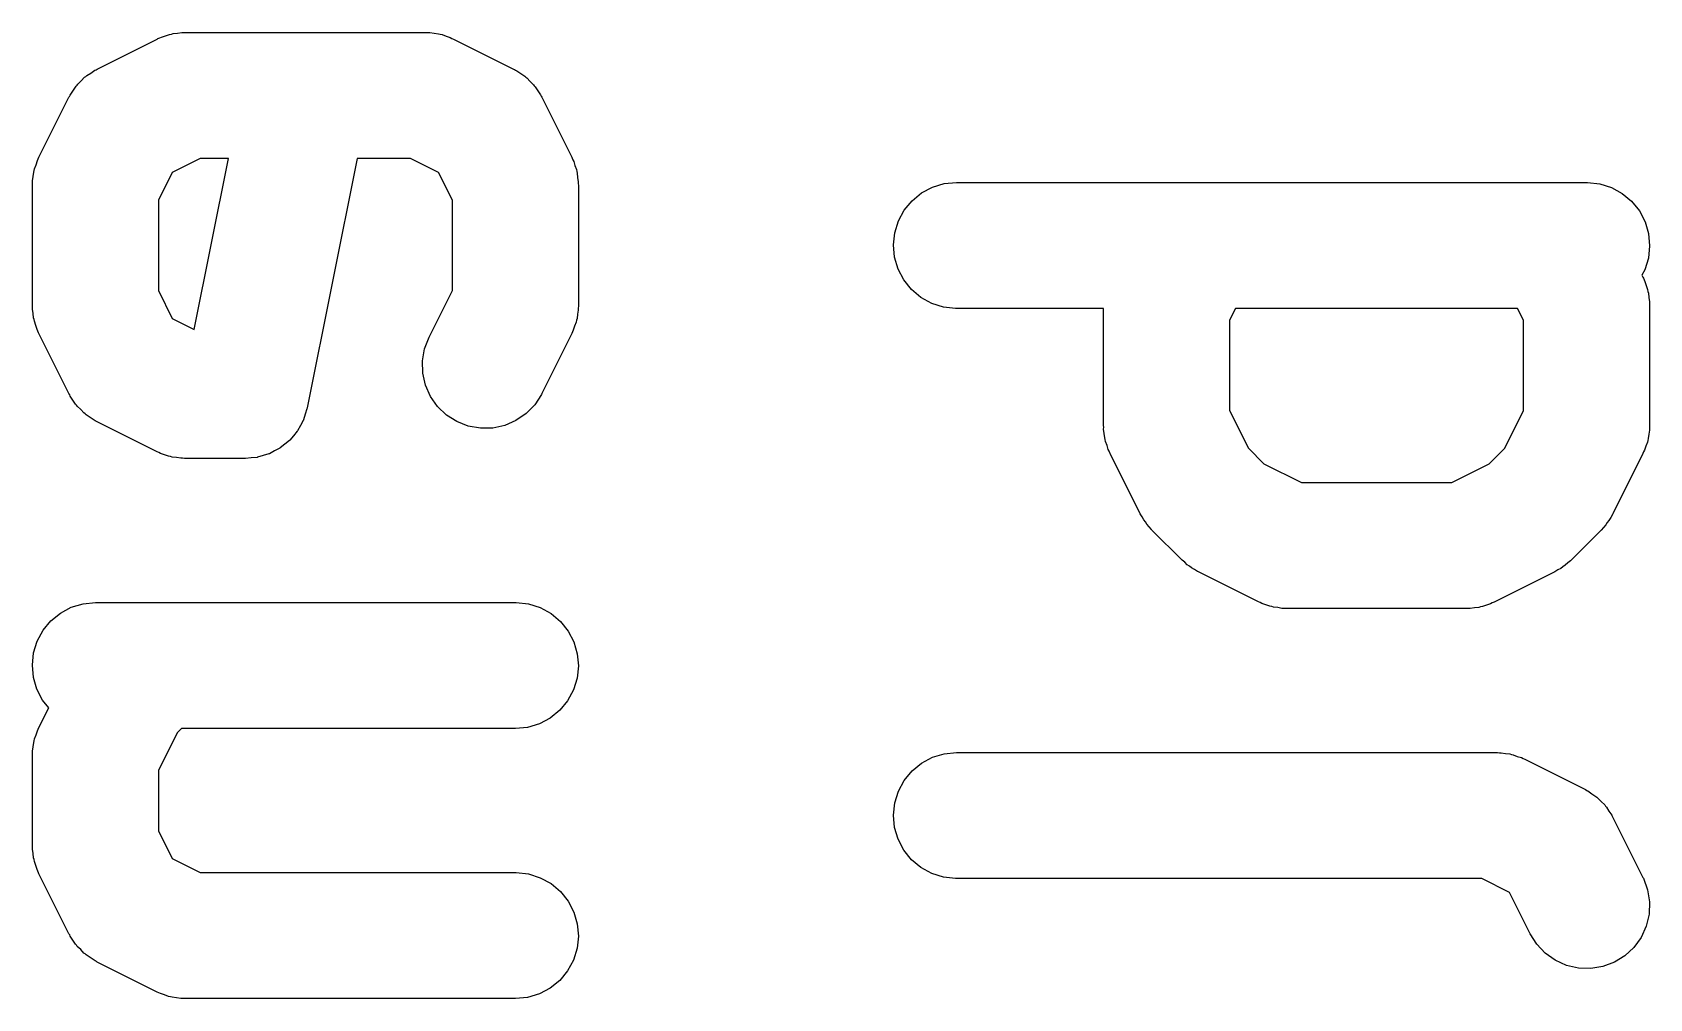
# Model space of a CAD drawing. Extents: x 1 to 84, y 1 to 137.
# Drawn here: x 73.828 to 77.678, y 97.584 to 99.884 of the extents above; entities that cross this region are included whole.
import ezdxf

# ---------------------------------------------------------------- set-up
doc = ezdxf.new("R2010")
doc.units = 0
doc.layers.add('BLACK', color=7, linetype='CONTINUOUS')

msp = doc.modelspace()

# ---------------------------------------------------------------- linework, layer by layer
at = {"layer": 'BLACK', "linetype": 'CONTINUOUS'}
for p, q in [((74.1267, 99.8687), (74.1308, 99.8702)), ((74.1308, 99.8702), (74.1347, 99.8723)), ((74.1347, 99.8723), (74.1445, 99.8752)), ((74.1445, 99.8752), (74.1541, 99.8788)), ((74.1541, 99.8788), (74.1585, 99.8794)), ((74.1585, 99.8794), (74.1627, 99.8807)), ((74.1627, 99.8807), (74.1729, 99.8817)), ((74.1729, 99.8817), (74.1831, 99.8833)), ((74.1831, 99.8833), (74.1875, 99.8831)), ((74.1875, 99.8831), (74.1919, 99.8836)), ((74.1919, 99.8836), (74.7633, 99.8836)), ((74.7633, 99.8836), (74.7654, 99.8836)), ((74.7654, 99.8836), (74.7698, 99.8831)), ((74.7698, 99.8831), (74.7742, 99.8832)), ((74.7742, 99.8832), (74.7843, 99.8814)), ((74.7843, 99.8814), (74.7945, 99.8803)), ((74.7945, 99.8803), (74.7987, 99.879)), ((74.7987, 99.879), (74.803, 99.8782)), ((74.803, 99.8782), (74.8126, 99.8745)), ((74.8126, 99.8745), (74.8224, 99.8714)), ((74.8224, 99.8714), (74.8262, 99.8693)), ((74.8262, 99.8693), (74.8304, 99.8677)), ((73.9819, 99.7963), (74.1248, 99.8677)), ((74.1248, 99.8677), (74.1267, 99.8687)), ((74.8304, 99.8677), (74.9732, 99.7963)), ((73.9668, 99.7868), (73.9762, 99.7933)), ((73.9762, 99.7933), (73.9792, 99.7946)), ((73.9792, 99.7946), (73.9819, 99.7963)), ((74.9732, 99.7963), (74.9751, 99.7954)), ((74.9751, 99.7954), (74.9778, 99.7936)), ((74.9778, 99.7936), (74.9808, 99.7923)), ((74.9808, 99.7923), (74.9901, 99.7856)), ((73.9255, 99.7461), (73.9317, 99.7557)), ((73.9317, 99.7557), (73.934, 99.758)), ((73.934, 99.758), (73.9359, 99.7606)), ((73.9359, 99.7606), (73.9442, 99.7685)), ((73.9442, 99.7685), (73.9521, 99.7767)), ((73.9521, 99.7767), (73.9548, 99.7785)), ((73.9548, 99.7785), (73.9571, 99.7807)), ((73.9571, 99.7807), (73.9668, 99.7868)), ((74.9901, 99.7856), (74.9997, 99.7794)), ((74.9997, 99.7794), (75.002, 99.7772)), ((75.002, 99.7772), (75.0046, 99.7753)), ((75.0046, 99.7753), (75.0125, 99.767)), ((75.0125, 99.767), (75.0207, 99.759)), ((75.0207, 99.759), (75.0225, 99.7564)), ((75.0225, 99.7564), (75.0247, 99.754)), ((75.0247, 99.754), (75.0308, 99.7443)), ((73.8434, 99.5864), (73.9148, 99.7292)), ((73.9148, 99.7292), (73.9158, 99.7311)), ((73.9158, 99.7311), (73.9175, 99.7338)), ((73.9175, 99.7338), (73.9189, 99.7368)), ((73.9189, 99.7368), (73.9255, 99.7461)), ((75.0308, 99.7443), (75.0373, 99.7349)), ((75.0373, 99.7349), (75.0386, 99.732)), ((75.0386, 99.732), (75.0403, 99.7292)), ((75.0403, 99.7292), (75.1117, 99.5864)), ((73.8329, 99.559), (73.8366, 99.5686)), ((73.8366, 99.5686), (73.8397, 99.5784)), ((73.8397, 99.5784), (73.8418, 99.5822)), ((73.8418, 99.5822), (73.8434, 99.5864)), ((74.2273, 99.5836), (74.1608, 99.5503)), ((74.2132, 99.1763), (74.2946, 99.5836)), ((74.2946, 99.5836), (74.2273, 99.5836)), ((74.6005, 99.5836), (74.4818, 98.9899)), ((74.7279, 99.5836), (74.6005, 99.5836)), ((74.7943, 99.5503), (74.7279, 99.5836)), ((75.1117, 99.5864), (75.1127, 99.5845)), ((75.1127, 99.5845), (75.1142, 99.5803)), ((75.1142, 99.5803), (75.1163, 99.5764)), ((75.1163, 99.5764), (75.1192, 99.5666)), ((75.1192, 99.5666), (75.1227, 99.557)), ((73.8276, 99.5214), (73.8281, 99.5258)), ((73.828, 99.5302), (73.8297, 99.5403)), ((73.8281, 99.5258), (73.828, 99.5302)), ((73.8297, 99.5403), (73.8308, 99.5505)), ((73.8308, 99.5505), (73.8322, 99.5547)), ((73.8322, 99.5547), (73.8329, 99.559)), ((74.1608, 99.5503), (74.1276, 99.4839)), ((74.8276, 99.4839), (74.7943, 99.5503)), ((75.1227, 99.557), (75.1234, 99.5526)), ((75.1234, 99.5526), (75.1247, 99.5484)), ((75.1247, 99.5484), (75.1257, 99.5382)), ((75.1257, 99.5382), (75.1273, 99.5281)), ((75.1273, 99.5281), (75.1271, 99.5237)), ((75.1271, 99.5237), (75.1276, 99.5193)), ((75.9704, 99.5151), (75.9984, 99.5236)), ((75.9984, 99.5236), (76.0276, 99.5264)), ((76.0276, 99.5264), (77.5276, 99.5264)), ((77.5276, 99.5264), (77.5297, 99.5264)), ((77.5297, 99.5264), (77.5588, 99.5232)), ((77.5588, 99.5232), (77.5867, 99.5143)), ((73.8276, 99.5193), (73.8276, 99.5214)), ((73.8276, 99.2336), (73.8276, 99.5193)), ((75.1276, 99.5193), (75.1276, 99.2336)), ((75.9219, 99.4829), (75.9446, 99.5014)), ((75.9446, 99.5014), (75.9704, 99.5151)), ((77.5867, 99.5143), (77.6123, 99.5002)), ((77.6123, 99.5002), (77.6347, 99.4814)), ((74.1276, 99.4839), (74.1276, 99.269)), ((74.8276, 99.269), (74.8276, 99.4839)), ((75.8893, 99.4346), (75.9032, 99.4603)), ((75.9032, 99.4603), (75.9219, 99.4829)), ((77.6347, 99.4814), (77.6531, 99.4586)), ((77.6531, 99.4586), (77.6666, 99.4326)), ((75.8806, 99.4066), (75.8893, 99.4346)), ((77.6666, 99.4326), (77.6749, 99.4045)), ((75.8776, 99.3775), (75.8806, 99.4066)), ((75.8802, 99.3483), (75.8776, 99.3775)), ((77.6776, 99.3754), (77.6745, 99.3463)), ((77.6749, 99.4045), (77.6776, 99.3754)), ((75.8885, 99.3202), (75.8802, 99.3483)), ((77.6745, 99.3463), (77.6658, 99.3183)), ((75.9021, 99.2943), (75.8885, 99.3202)), ((75.9204, 99.2715), (75.9021, 99.2943)), ((77.6658, 99.3183), (77.6591, 99.3059)), ((77.6591, 99.3059), (77.6617, 99.3007)), ((77.6617, 99.3007), (77.6627, 99.2988)), ((77.6627, 99.2988), (77.6642, 99.2946)), ((77.6642, 99.2946), (77.6663, 99.2907)), ((74.1276, 99.269), (74.1608, 99.2025)), ((74.772, 99.1578), (74.8276, 99.269)), ((75.9428, 99.2527), (75.9204, 99.2715)), ((77.6663, 99.2907), (77.6692, 99.2809)), ((77.6692, 99.2809), (77.6727, 99.2713)), ((77.6727, 99.2713), (77.6734, 99.2669)), ((77.6734, 99.2669), (77.6747, 99.2627)), ((77.6747, 99.2627), (77.6757, 99.2525)), ((73.828, 99.2292), (73.8276, 99.2336)), ((73.8278, 99.2248), (73.828, 99.2292)), ((73.8294, 99.2146), (73.8278, 99.2248)), ((73.8304, 99.2044), (73.8294, 99.2146)), ((75.1272, 99.2227), (75.1254, 99.2126)), ((75.1276, 99.2315), (75.1271, 99.2271)), ((75.1271, 99.2271), (75.1272, 99.2227)), ((75.1276, 99.2336), (75.1276, 99.2315)), ((75.9685, 99.2386), (75.9428, 99.2527)), ((75.9964, 99.2297), (75.9685, 99.2386)), ((76.0255, 99.2264), (75.9964, 99.2297)), ((76.0276, 99.2264), (76.0255, 99.2264)), ((76.3776, 99.2264), (76.0276, 99.2264)), ((76.3776, 98.9479), (76.3776, 99.2264)), ((76.6917, 99.2264), (76.6776, 99.1982)), ((77.3634, 99.2264), (76.6917, 99.2264)), ((77.3776, 99.1982), (77.3634, 99.2264)), ((77.6757, 99.2525), (77.6773, 99.2424)), ((77.6773, 99.2424), (77.6771, 99.238)), ((77.6771, 99.238), (77.6776, 99.2336)), ((77.6776, 99.2336), (77.6776, 98.9479)), ((73.8317, 99.2002), (73.8304, 99.2044)), ((73.8324, 99.1958), (73.8317, 99.2002)), ((73.8359, 99.1862), (73.8324, 99.1958)), ((73.8389, 99.1764), (73.8359, 99.1862)), ((73.841, 99.1725), (73.8389, 99.1764)), ((74.1608, 99.2025), (74.2132, 99.1763)), ((75.1185, 99.1842), (75.1154, 99.1745)), ((75.1222, 99.1938), (75.1185, 99.1842)), ((75.123, 99.1982), (75.1222, 99.1938)), ((75.1243, 99.2024), (75.123, 99.1982)), ((75.1254, 99.2126), (75.1243, 99.2024)), ((76.6776, 99.1982), (76.6776, 98.9833)), ((77.3776, 98.9833), (77.3776, 99.1982)), ((73.8425, 99.1684), (73.841, 99.1725)), ((73.8434, 99.1665), (73.8425, 99.1684)), ((73.9148, 99.0236), (73.8434, 99.1665)), ((74.7615, 99.1305), (74.772, 99.1578)), ((75.1117, 99.1665), (75.0403, 99.0236)), ((75.1133, 99.1706), (75.1117, 99.1665)), ((75.1154, 99.1745), (75.1133, 99.1706)), ((74.7565, 99.1016), (74.7615, 99.1305)), ((74.7573, 99.0723), (74.7565, 99.1016)), ((74.7637, 99.0438), (74.7573, 99.0723)), ((73.9166, 99.0209), (73.9148, 99.0236)), ((74.7755, 99.017), (74.7637, 99.0438)), ((75.0403, 99.0236), (75.0394, 99.0218)), ((73.9179, 99.0179), (73.9166, 99.0209)), ((73.9243, 99.0085), (73.9179, 99.0179)), ((73.9304, 98.9989), (73.9243, 99.0085)), ((73.9326, 98.9965), (73.9304, 98.9989)), ((73.9345, 98.9938), (73.9326, 98.9965)), ((73.9427, 98.9859), (73.9345, 98.9938)), ((73.9505, 98.9776), (73.9427, 98.9859)), ((74.4814, 98.9878), (74.4771, 98.9745)), ((74.4816, 98.9891), (74.4814, 98.9878)), ((74.4817, 98.9891), (74.4816, 98.9891)), ((74.4818, 98.9899), (74.4817, 98.9892)), ((74.4817, 98.9892), (74.4817, 98.9891)), ((74.7923, 98.993), (74.7755, 99.017)), ((74.8135, 98.9728), (74.7923, 98.993)), ((75.0234, 98.9972), (75.003, 98.9762)), ((75.0394, 99.0218), (75.0234, 98.9972)), ((73.9532, 98.9757), (73.9505, 98.9776)), ((73.9555, 98.9734), (73.9532, 98.9757)), ((73.9651, 98.9672), (73.9555, 98.9734)), ((73.9744, 98.9606), (73.9651, 98.9672)), ((73.9773, 98.9593), (73.9744, 98.9606)), ((73.9801, 98.9575), (73.9773, 98.9593)), ((73.9819, 98.9566), (73.9801, 98.9575)), ((74.1248, 98.8851), (73.9819, 98.9566)), ((74.4657, 98.9477), (74.4591, 98.9354)), ((74.4725, 98.9599), (74.4657, 98.9477)), ((74.4727, 98.9606), (74.4725, 98.9599)), ((74.473, 98.9612), (74.4727, 98.9606)), ((74.4771, 98.9745), (74.473, 98.9612)), ((74.8381, 98.957), (74.8135, 98.9728)), ((74.8654, 98.9464), (74.8381, 98.957)), ((74.8942, 98.9412), (74.8654, 98.9464)), ((74.9521, 98.9479), (74.9235, 98.9417)), ((74.9789, 98.9596), (74.9521, 98.9479)), ((75.003, 98.9762), (74.9789, 98.9596)), ((76.378, 98.9435), (76.3776, 98.9479)), ((76.6776, 98.9833), (76.7223, 98.8939)), ((77.3329, 98.8939), (77.3776, 98.9833)), ((77.6776, 98.9458), (77.6771, 98.9414)), ((77.6776, 98.9479), (77.6776, 98.9458)), ((74.4395, 98.9119), (74.4285, 98.9032)), ((74.4399, 98.9124), (74.4395, 98.9119)), ((74.4404, 98.9128), (74.4399, 98.9124)), ((74.4493, 98.9236), (74.4404, 98.9128)), ((74.4583, 98.9343), (74.4493, 98.9236)), ((74.4586, 98.9349), (74.4583, 98.9343)), ((74.4591, 98.9354), (74.4586, 98.9349)), ((74.9235, 98.9417), (74.8942, 98.9412)), ((76.3778, 98.9391), (76.378, 98.9435)), ((76.3794, 98.9289), (76.3778, 98.9391)), ((76.3804, 98.9187), (76.3794, 98.9289)), ((76.3817, 98.9145), (76.3804, 98.9187)), ((76.3824, 98.9101), (76.3817, 98.9145)), ((76.3859, 98.9005), (76.3824, 98.9101)), ((77.6722, 98.9081), (77.6685, 98.8985)), ((77.673, 98.9125), (77.6722, 98.9081)), ((77.6743, 98.9167), (77.673, 98.9125)), ((77.6754, 98.9269), (77.6743, 98.9167)), ((77.6772, 98.937), (77.6754, 98.9269)), ((77.6771, 98.9414), (77.6772, 98.937)), ((74.1289, 98.8835), (74.1248, 98.8851)), ((74.1328, 98.8814), (74.1289, 98.8835)), ((74.1425, 98.8783), (74.1328, 98.8814)), ((74.1521, 98.8746), (74.1425, 98.8783)), ((74.1565, 98.8739), (74.1521, 98.8746)), ((74.1607, 98.8726), (74.1565, 98.8739)), ((74.1709, 98.8714), (74.1607, 98.8726)), ((74.181, 98.8697), (74.1709, 98.8714)), ((74.1854, 98.8698), (74.181, 98.8697)), ((74.1898, 98.8693), (74.1854, 98.8698)), ((74.1919, 98.8693), (74.1898, 98.8693)), ((74.3347, 98.8693), (74.1919, 98.8693)), ((74.3486, 98.8706), (74.3347, 98.8693)), ((74.3625, 98.8719), (74.3486, 98.8706)), ((74.3632, 98.8721), (74.3625, 98.8719)), ((74.3638, 98.8721), (74.3632, 98.8721)), ((74.3772, 98.8762), (74.3638, 98.8721)), ((74.3906, 98.8801), (74.3772, 98.8762)), ((74.3912, 98.8804), (74.3906, 98.8801)), ((74.3919, 98.8806), (74.3912, 98.8804)), ((74.4042, 98.8872), (74.3919, 98.8806)), ((74.4166, 98.8936), (74.4042, 98.8872)), ((74.4171, 98.894), (74.4166, 98.8936)), ((74.4177, 98.8943), (74.4171, 98.894)), ((74.4285, 98.9032), (74.4177, 98.8943)), ((76.3889, 98.8907), (76.3859, 98.9005)), ((76.391, 98.8868), (76.3889, 98.8907)), ((76.3925, 98.8827), (76.391, 98.8868)), ((76.3934, 98.8808), (76.3925, 98.8827)), ((76.4648, 98.7379), (76.3934, 98.8808)), ((76.7223, 98.8939), (76.7593, 98.8568)), ((77.2959, 98.8569), (77.3329, 98.8939)), ((77.6617, 98.8808), (77.5903, 98.7379)), ((77.6633, 98.8849), (77.6617, 98.8808)), ((77.6654, 98.8888), (77.6633, 98.8849)), ((77.6685, 98.8985), (77.6654, 98.8888)), ((76.7593, 98.8568), (76.8487, 98.8121)), ((77.2064, 98.8121), (77.2959, 98.8569)), ((76.8487, 98.8121), (77.2064, 98.8121)), ((76.4693, 98.7308), (76.4648, 98.7379)), ((76.4732, 98.7233), (76.4693, 98.7308)), ((76.4771, 98.7184), (76.4732, 98.7233)), ((76.4804, 98.7131), (76.4771, 98.7184)), ((77.5768, 98.7167), (77.5734, 98.7115)), ((77.5808, 98.7216), (77.5768, 98.7167)), ((77.5848, 98.729), (77.5808, 98.7216)), ((77.5894, 98.7361), (77.5848, 98.729)), ((77.5903, 98.7379), (77.5894, 98.7361)), ((76.4862, 98.707), (76.4804, 98.7131)), ((76.4915, 98.7004), (76.4862, 98.707)), ((76.4929, 98.6989), (76.4915, 98.7004)), ((76.5644, 98.6275), (76.4929, 98.6989)), ((77.5622, 98.6989), (77.4908, 98.6275)), ((77.5676, 98.7054), (77.5622, 98.6989)), ((77.5734, 98.7115), (77.5676, 98.7054)), ((76.5709, 98.6222), (76.5644, 98.6275)), ((76.5769, 98.6163), (76.5709, 98.6222)), ((76.5822, 98.6129), (76.5769, 98.6163)), ((76.587, 98.6089), (76.5822, 98.6129)), ((76.5944, 98.6049), (76.587, 98.6089)), ((76.6015, 98.6004), (76.5944, 98.6049)), ((76.6033, 98.5994), (76.6015, 98.6004)), ((76.7462, 98.528), (76.6033, 98.5994)), ((77.4518, 98.5994), (77.3089, 98.528)), ((77.4589, 98.6039), (77.4518, 98.5994)), ((77.4664, 98.6078), (77.4589, 98.6039)), ((77.4713, 98.6117), (77.4664, 98.6078)), ((77.4766, 98.615), (77.4713, 98.6117)), ((77.4827, 98.6208), (77.4766, 98.615)), ((77.4893, 98.626), (77.4827, 98.6208)), ((77.4908, 98.6275), (77.4893, 98.626)), ((73.9204, 98.5151), (73.9484, 98.5236)), ((73.9484, 98.5236), (73.9776, 98.5264)), ((73.9776, 98.5264), (74.9776, 98.5264)), ((74.9776, 98.5264), (74.9797, 98.5264)), ((74.9797, 98.5264), (75.0088, 98.5232)), ((75.0088, 98.5232), (75.0367, 98.5143)), ((76.7503, 98.5264), (76.7462, 98.528)), ((76.7542, 98.5243), (76.7503, 98.5264)), ((76.764, 98.5212), (76.7542, 98.5243)), ((77.299, 98.5235), (77.2892, 98.5205)), ((77.3029, 98.5255), (77.299, 98.5235)), ((77.3071, 98.5271), (77.3029, 98.5255)), ((77.3089, 98.528), (77.3071, 98.5271)), ((73.8719, 98.4829), (73.8946, 98.5014)), ((73.8946, 98.5014), (73.9204, 98.5151)), ((75.0367, 98.5143), (75.0623, 98.5002)), ((75.0623, 98.5002), (75.0847, 98.4814)), ((76.7735, 98.5175), (76.764, 98.5212)), ((76.7779, 98.5168), (76.7735, 98.5175)), ((76.7821, 98.5154), (76.7779, 98.5168)), ((76.7923, 98.5143), (76.7821, 98.5154)), ((76.8024, 98.5125), (76.7923, 98.5143)), ((76.8068, 98.5126), (76.8024, 98.5125)), ((76.8112, 98.5122), (76.8068, 98.5126)), ((76.8133, 98.5121), (76.8112, 98.5122)), ((77.2419, 98.5121), (76.8133, 98.5121)), ((77.2463, 98.5126), (77.2419, 98.5121)), ((77.2507, 98.5124), (77.2463, 98.5126)), ((77.2608, 98.514), (77.2507, 98.5124)), ((77.271, 98.515), (77.2608, 98.514)), ((77.2752, 98.5163), (77.271, 98.515)), ((77.2796, 98.517), (77.2752, 98.5163)), ((77.2892, 98.5205), (77.2796, 98.517)), ((73.8393, 98.4346), (73.8532, 98.4603)), ((73.8532, 98.4603), (73.8719, 98.4829)), ((75.0847, 98.4814), (75.1031, 98.4586)), ((75.1031, 98.4586), (75.1166, 98.4326)), ((73.8276, 98.3775), (73.8306, 98.4066)), ((73.8306, 98.4066), (73.8393, 98.4346)), ((75.1166, 98.4326), (75.1249, 98.4045)), ((73.8302, 98.3483), (73.8276, 98.3775)), ((75.1276, 98.3754), (75.1245, 98.3463)), ((75.1249, 98.4045), (75.1276, 98.3754)), ((73.8385, 98.3202), (73.8302, 98.3483)), ((75.1245, 98.3463), (75.1158, 98.3183)), ((73.8521, 98.2943), (73.8385, 98.3202)), ((73.8668, 98.276), (73.8521, 98.2943)), ((75.1019, 98.2925), (75.0833, 98.27)), ((75.1158, 98.3183), (75.1019, 98.2925)), ((73.8434, 98.2292), (73.8668, 98.276)), ((75.0833, 98.27), (75.0606, 98.2515)), ((73.8366, 98.2115), (73.8397, 98.2212)), ((73.8397, 98.2212), (73.8418, 98.2251)), ((73.8418, 98.2251), (73.8434, 98.2292)), ((74.1723, 98.2161), (74.1276, 98.1267)), ((74.1826, 98.2264), (74.1723, 98.2161)), ((74.9776, 98.2264), (74.1826, 98.2264)), ((75.0067, 98.2293), (74.9776, 98.2264)), ((75.0347, 98.2377), (75.0067, 98.2293)), ((75.0606, 98.2515), (75.0347, 98.2377)), ((73.828, 98.173), (73.8297, 98.1831)), ((73.8297, 98.1831), (73.8308, 98.1933)), ((73.8308, 98.1933), (73.8322, 98.1975)), ((73.8322, 98.1975), (73.8329, 98.2019)), ((73.8329, 98.2019), (73.8366, 98.2115)), ((73.8276, 98.1642), (73.8281, 98.1686)), ((73.8276, 98.1621), (73.8276, 98.1642)), ((73.8276, 97.9479), (73.8276, 98.1621)), ((73.8281, 98.1686), (73.828, 98.173)), ((75.9219, 98.1257), (75.9446, 98.1442)), ((75.9446, 98.1442), (75.9704, 98.158)), ((75.9704, 98.158), (75.9984, 98.1664)), ((75.9984, 98.1664), (76.0276, 98.1693)), ((76.0276, 98.1693), (77.3133, 98.1693)), ((77.3133, 98.1693), (77.3154, 98.1693)), ((77.3154, 98.1693), (77.3198, 98.1688)), ((77.3198, 98.1688), (77.3242, 98.1689)), ((77.3242, 98.1689), (77.3343, 98.1672)), ((77.3343, 98.1672), (77.3445, 98.166)), ((77.3445, 98.166), (77.3487, 98.1647)), ((77.3487, 98.1647), (77.353, 98.1639)), ((77.353, 98.1639), (77.3626, 98.1603)), ((77.3626, 98.1603), (77.3724, 98.1572)), ((77.3724, 98.1572), (77.3762, 98.155)), ((77.3762, 98.155), (77.3804, 98.1534)), ((77.3804, 98.1534), (77.5232, 98.082)), ((74.1276, 98.1267), (74.1276, 97.9833)), ((75.8893, 98.0774), (75.9032, 98.1032)), ((75.9032, 98.1032), (75.9219, 98.1257)), ((75.8806, 98.0494), (75.8893, 98.0774)), ((77.5232, 98.082), (77.5251, 98.0811)), ((77.5251, 98.0811), (77.5278, 98.0793)), ((77.5278, 98.0793), (77.5308, 98.078)), ((77.5308, 98.078), (77.5401, 98.0714)), ((77.5401, 98.0714), (77.5497, 98.0651)), ((77.5497, 98.0651), (77.552, 98.0629)), ((77.552, 98.0629), (77.5546, 98.061)), ((77.5546, 98.061), (77.5625, 98.0527)), ((75.8776, 98.0203), (75.8806, 98.0494)), ((77.5625, 98.0527), (77.5707, 98.0447)), ((77.5707, 98.0447), (77.5725, 98.0421)), ((77.5725, 98.0421), (77.5747, 98.0397)), ((77.5747, 98.0397), (77.5808, 98.0301)), ((77.5808, 98.0301), (77.5873, 98.0207)), ((74.1276, 97.9833), (74.1608, 97.9168)), ((75.8802, 97.9912), (75.8776, 98.0203)), ((75.8885, 97.9631), (75.8802, 97.9912)), ((77.5873, 98.0207), (77.5886, 98.0177)), ((77.5886, 98.0177), (77.5903, 98.0149)), ((77.5903, 98.0149), (77.6617, 97.8721)), ((73.828, 97.9435), (73.8276, 97.9479)), ((75.9021, 97.9372), (75.8885, 97.9631)), ((73.8278, 97.9391), (73.828, 97.9435)), ((73.8294, 97.9289), (73.8278, 97.9391)), ((73.8304, 97.9187), (73.8294, 97.9289)), ((73.8317, 97.9145), (73.8304, 97.9187)), ((73.8324, 97.9101), (73.8317, 97.9145)), ((73.8359, 97.9005), (73.8324, 97.9101)), ((74.1608, 97.9168), (74.2273, 97.8836)), ((75.9204, 97.9143), (75.9021, 97.9372)), ((75.9428, 97.8955), (75.9204, 97.9143)), ((73.8389, 97.8907), (73.8359, 97.9005)), ((73.841, 97.8868), (73.8389, 97.8907)), ((73.8425, 97.8827), (73.841, 97.8868)), ((73.8434, 97.8808), (73.8425, 97.8827)), ((73.9148, 97.7379), (73.8434, 97.8808)), ((74.2273, 97.8836), (74.9776, 97.8836)), ((74.9776, 97.8836), (74.9797, 97.8836)), ((74.9797, 97.8836), (75.0088, 97.8803)), ((75.0088, 97.8803), (75.0367, 97.8714)), ((75.0367, 97.8714), (75.0623, 97.8573)), ((75.9685, 97.8814), (75.9428, 97.8955)), ((75.9964, 97.8726), (75.9685, 97.8814)), ((76.0255, 97.8693), (75.9964, 97.8726)), ((76.0276, 97.8693), (76.0255, 97.8693)), ((77.2779, 97.8693), (76.0276, 97.8693)), ((77.3443, 97.8361), (77.2779, 97.8693)), ((77.6617, 97.8721), (77.6627, 97.8702)), ((77.6627, 97.8702), (77.6727, 97.8427)), ((75.0623, 97.8573), (75.0847, 97.8385)), ((75.0847, 97.8385), (75.1031, 97.8157)), ((77.3934, 97.7379), (77.3443, 97.8361)), ((77.6727, 97.8427), (77.6773, 97.8138)), ((75.1031, 97.8157), (75.1166, 97.7898)), ((77.6773, 97.8138), (77.6762, 97.7846)), ((75.1166, 97.7898), (75.1249, 97.7617)), ((75.1249, 97.7617), (75.1276, 97.7325)), ((77.6694, 97.7561), (77.6572, 97.7295)), ((77.6762, 97.7846), (77.6694, 97.7561)), ((73.9166, 97.7352), (73.9148, 97.7379)), ((73.9179, 97.7322), (73.9166, 97.7352)), ((73.9243, 97.7228), (73.9179, 97.7322)), ((73.9304, 97.7131), (73.9243, 97.7228)), ((73.9326, 97.7108), (73.9304, 97.7131)), ((75.1276, 97.7325), (75.1245, 97.7034)), ((77.409, 97.7131), (77.3934, 97.7379)), ((77.4291, 97.6919), (77.409, 97.7131)), ((77.6572, 97.7295), (77.64, 97.7057)), ((73.9345, 97.7081), (73.9326, 97.7108)), ((73.9427, 97.7002), (73.9345, 97.7081)), ((73.9505, 97.6919), (73.9427, 97.7002)), ((73.9532, 97.69), (73.9505, 97.6919)), ((73.9555, 97.6877), (73.9532, 97.69)), ((73.9651, 97.6815), (73.9555, 97.6877)), ((73.9744, 97.6749), (73.9651, 97.6815)), ((73.9773, 97.6735), (73.9744, 97.6749)), ((75.1158, 97.6754), (75.1019, 97.6497)), ((75.1245, 97.7034), (75.1158, 97.6754)), ((77.4529, 97.6749), (77.4291, 97.6919)), ((77.4796, 97.6629), (77.4529, 97.6749)), ((77.6186, 97.6858), (77.5937, 97.6704)), ((77.64, 97.7057), (77.6186, 97.6858)), ((73.9801, 97.6718), (73.9773, 97.6735)), ((73.9819, 97.6708), (73.9801, 97.6718)), ((74.1248, 97.5994), (73.9819, 97.6708)), ((75.1019, 97.6497), (75.0833, 97.6271)), ((77.5082, 97.6563), (77.4796, 97.6629)), ((77.5374, 97.6553), (77.5082, 97.6563)), ((77.5663, 97.6601), (77.5374, 97.6553)), ((77.5937, 97.6704), (77.5663, 97.6601)), ((74.1289, 97.5978), (74.1248, 97.5994)), ((74.1328, 97.5957), (74.1289, 97.5978)), ((75.0606, 97.6086), (75.0347, 97.5949)), ((75.0833, 97.6271), (75.0606, 97.6086)), ((74.1425, 97.5926), (74.1328, 97.5957)), ((74.1521, 97.5889), (74.1425, 97.5926)), ((74.1565, 97.5882), (74.1521, 97.5889)), ((74.1607, 97.5868), (74.1565, 97.5882)), ((74.1709, 97.5857), (74.1607, 97.5868)), ((74.181, 97.584), (74.1709, 97.5857)), ((74.1854, 97.5841), (74.181, 97.584)), ((74.1898, 97.5836), (74.1854, 97.5841)), ((74.1919, 97.5836), (74.1898, 97.5836)), ((74.9776, 97.5836), (74.1919, 97.5836)), ((75.0067, 97.5864), (74.9776, 97.5836)), ((75.0347, 97.5949), (75.0067, 97.5864))]:
    msp.add_line(p, q, dxfattribs=at)

doc.saveas('drawing.dxf')
